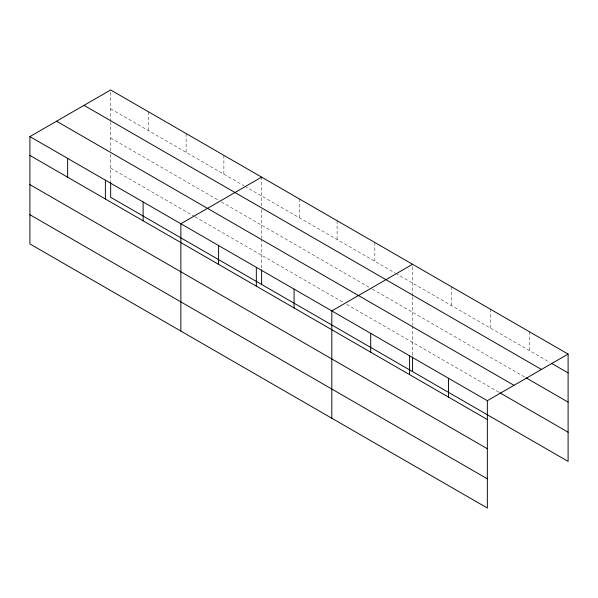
<?xml version="1.0" encoding="UTF-8"?>
<svg xmlns="http://www.w3.org/2000/svg" width="598" height="598" viewBox="0 0 598 598"><rect width="100%" height="100%" fill="white"/><g stroke="black" fill="none" stroke-linecap="round" stroke-linejoin="round"><path stroke-width="0.45" stroke-dasharray="2.99 2.24" d="M110.66 150.771L110.66 122.485M110.66 121.573L110.66 89.969M261.618 209.644L261.618 237.922M261.618 205.989L261.618 177.128M412.568 296.795L412.568 325.073M412.568 295.883L412.568 264.279M110.66 108.799L243.947 185.754M244.754 186.217L394.904 272.905M395.704 273.368L549.846 362.366M110.66 138.003L218.255 200.121M221.469 201.975L371.62 288.67M372.419 289.133L525.253 377.368M110.66 168.098L194.163 216.304M194.97 216.768L343.514 302.536M346.728 304.389L499.061 392.34M529.215 331.628L529.215 350.45M490.338 309.173L490.338 328.003M451.453 286.726L451.453 305.556M412.568 325.985L412.568 356.094M374.834 242.489L374.834 261.319M337.093 220.699L337.093 239.529M299.351 198.917L299.351 217.739M261.618 238.834L261.618 268.936M223.876 155.338L223.876 174.16M186.135 133.548L186.135 152.37M148.394 111.759L148.394 130.588M110.66 154.419L110.66 182.696"/><path stroke-width="0.9" d="M29.9 136.598L487.34 400.697L487.34 508.031L29.9 243.924L29.9 136.598L110.66 89.969L568.1 354.076L568.1 461.402L110.66 197.303L110.66 182.696M261.618 177.128L180.858 223.749L180.858 331.083M412.568 264.279L331.815 310.908L331.815 418.234M487.34 400.697L568.1 354.076M551.438 363.278L568.1 372.898M84.012 105.36L541.452 369.459M526.046 377.824L568.1 402.103M56.548 121.215L513.988 385.314M499.861 392.796L568.1 432.197M29.9 155.42L487.34 419.527M29.9 184.625L487.34 448.732M29.9 214.719L487.34 478.819M448.463 378.25L448.463 397.072M412.568 357.006L412.568 371.605M409.578 355.803L409.578 374.625M370.693 333.355L370.693 352.177M294.074 289.118L294.074 307.94M261.618 269.848L261.618 284.454M256.333 267.328L256.333 286.15M218.591 245.539L218.591 264.361M143.116 201.96L143.116 220.789M105.375 180.177L105.375 198.999M67.641 158.388L67.641 177.21"/></g></svg>
